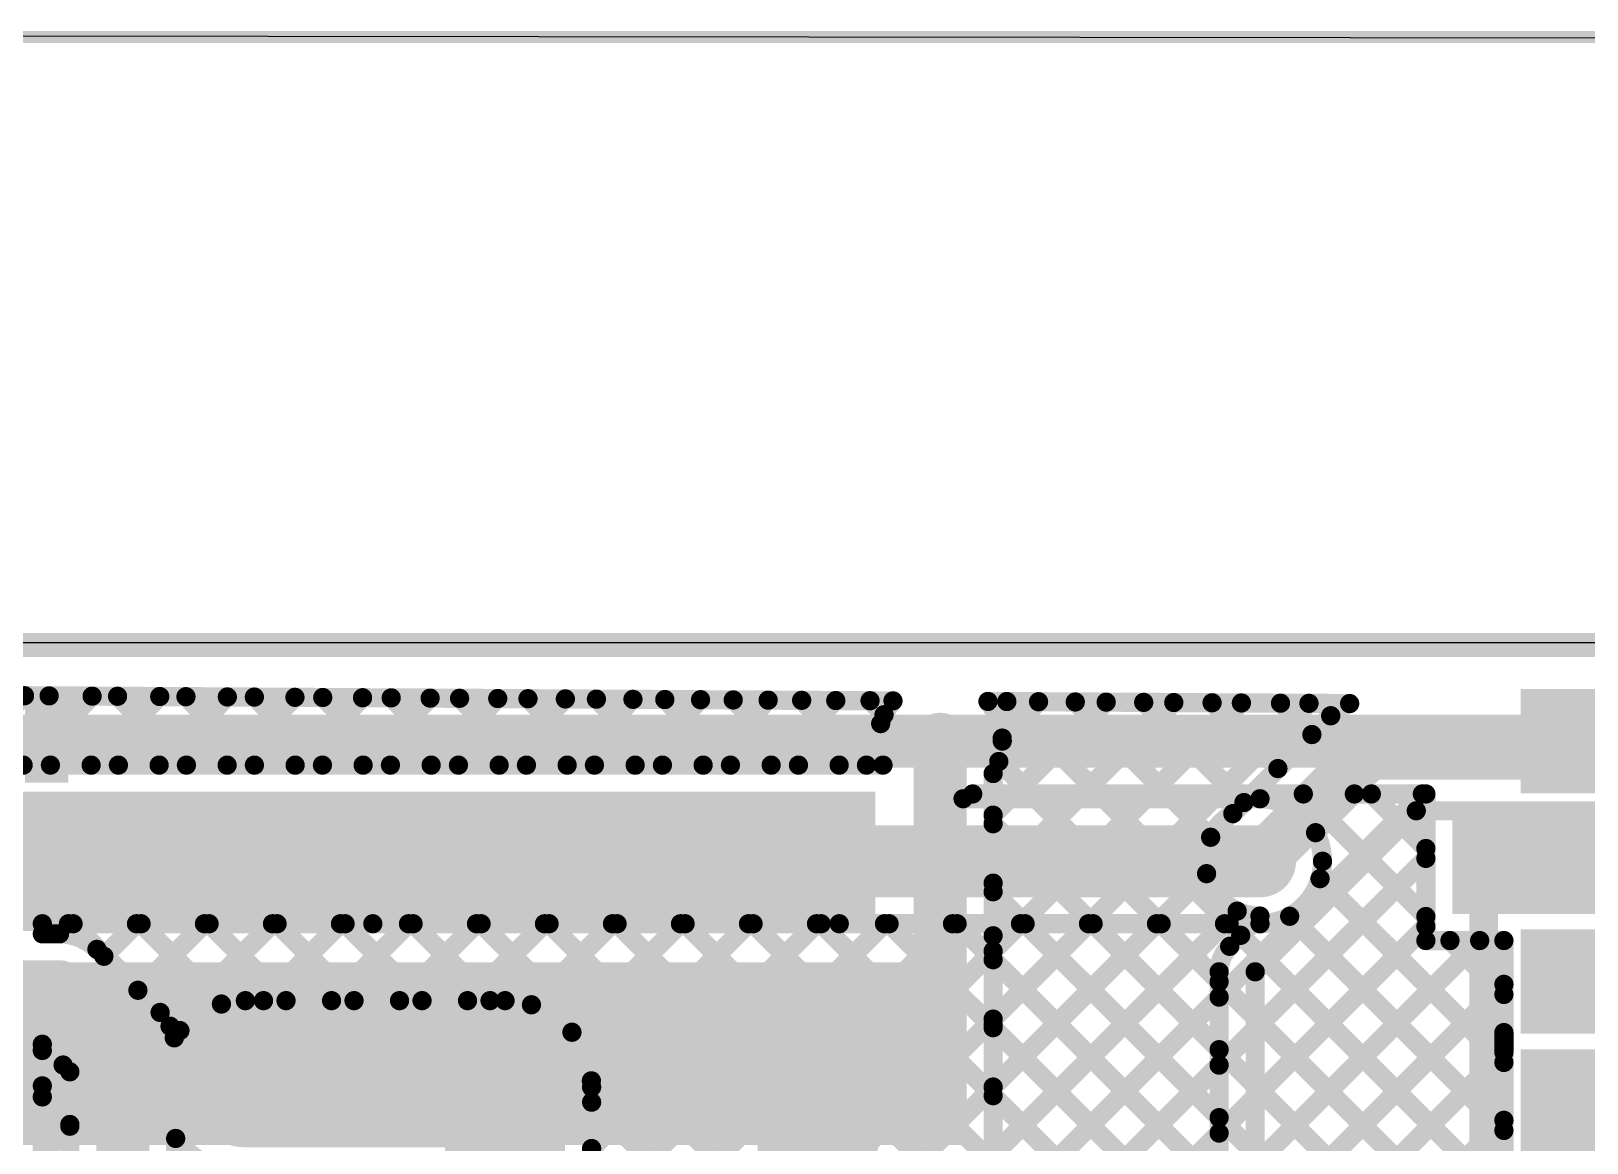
# Model space of a CAD drawing. Header units: millimetres. Extents: x -0.57 to 2.98, y -0.65 to 2.86.
# Drawn here: x 0.895 to 1.542, y 2.396 to 2.858 of the extents above; entities that cross this region are included whole.
import ezdxf

# ---------------------------------------------------------------- set-up
doc = ezdxf.new("R2010")
doc.units = ezdxf.units.MM
doc.header["$MEASUREMENT"] = 0
for name, color, linetype in [('BottomLayer', 5, 'Continuous'), ('BottomPaste', 16, 'Continuous'), ('BottomSolder', 6, 'Continuous'), ('Mechanical2', 216, 'Continuous'), ('MultiLayer', 9, 'Continuous'), ('TopLayer', 1, 'Continuous'), ('TopOverlay', 2, 'Continuous'), ('TopPaste', 8, 'Continuous'), ('TopSolder', 216, 'Continuous'), ('ViaHoleLayer', 16, 'Continuous')]:
    doc.layers.add(name, color=color, linetype=linetype)

# ---------------------------------------------------------------- blocks, each defined once
blk = doc.blocks.new('CAP_0603_B_268')
at = {"layer": 'BottomLayer'}
for points in [[(-0.045, -0.0175), (-0.045, 0.0175), (-0.015, 0.0175), (-0.015, -0.0175)], [(0.015, -0.0175), (0.015, 0.0175), (0.045, 0.0175), (0.045, -0.0175)]]:
    blk.add_hatch(color=5, dxfattribs=at).paths.add_polyline_path(points)
at = {"layer": 'BottomPaste'}
for points in [[(-0.045, -0.0175), (-0.045, 0.0175), (-0.015, 0.0175), (-0.015, -0.0175)], [(0.015, -0.0175), (0.015, 0.0175), (0.045, 0.0175), (0.045, -0.0175)]]:
    blk.add_hatch(color=16, dxfattribs=at).paths.add_polyline_path(points)
at = {"layer": 'BottomSolder'}
for points in [[(-0.04736, -0.01986), (-0.04736, 0.01986), (-0.01264, 0.01986), (-0.01264, -0.01986)], [(0.01264, -0.01986), (0.01264, 0.01986), (0.04736, 0.01986), (0.04736, -0.01986)]]:
    blk.add_hatch(color=6, dxfattribs=at).paths.add_polyline_path(points)
blk = doc.blocks.new('CAP_0603_B_269')
at = {"layer": 'BottomLayer'}
for points in [[(-0.045, -0.0175), (-0.045, 0.0175), (-0.015, 0.0175), (-0.015, -0.0175)], [(0.015, -0.0175), (0.015, 0.0175), (0.045, 0.0175), (0.045, -0.0175)]]:
    blk.add_hatch(color=5, dxfattribs=at).paths.add_polyline_path(points)
at = {"layer": 'BottomPaste'}
for points in [[(-0.045, -0.0175), (-0.045, 0.0175), (-0.015, 0.0175), (-0.015, -0.0175)], [(0.015, -0.0175), (0.015, 0.0175), (0.045, 0.0175), (0.045, -0.0175)]]:
    blk.add_hatch(color=16, dxfattribs=at).paths.add_polyline_path(points)
at = {"layer": 'BottomSolder'}
for points in [[(-0.04736, -0.01986), (-0.04736, 0.01986), (-0.01264, 0.01986), (-0.01264, -0.01986)], [(0.01264, -0.01986), (0.01264, 0.01986), (0.04736, 0.01986), (0.04736, -0.01986)]]:
    blk.add_hatch(color=6, dxfattribs=at).paths.add_polyline_path(points)
blk = doc.blocks.new('C___0603_B_270')
at = {"layer": 'BottomLayer'}
for points in [[(-0.045, -0.0175), (-0.045, 0.0175), (-0.015, 0.0175), (-0.015, -0.0175)], [(0.015, -0.0175), (0.015, 0.0175), (0.045, 0.0175), (0.045, -0.0175)]]:
    blk.add_hatch(color=5, dxfattribs=at).paths.add_polyline_path(points)
at = {"layer": 'BottomPaste'}
for points in [[(-0.045, -0.0175), (-0.045, 0.0175), (-0.015, 0.0175), (-0.015, -0.0175)], [(0.015, -0.0175), (0.015, 0.0175), (0.045, 0.0175), (0.045, -0.0175)]]:
    blk.add_hatch(color=16, dxfattribs=at).paths.add_polyline_path(points)
at = {"layer": 'BottomSolder'}
for points in [[(-0.04736, -0.01986), (-0.04736, 0.01986), (-0.01264, 0.01986), (-0.01264, -0.01986)], [(0.01264, -0.01986), (0.01264, 0.01986), (0.04736, 0.01986), (0.04736, -0.01986)]]:
    blk.add_hatch(color=6, dxfattribs=at).paths.add_polyline_path(points)
blk = doc.blocks.new('CAP_0603_B_271')
at = {"layer": 'BottomLayer'}
for points in [[(-0.045, -0.0175), (-0.045, 0.0175), (-0.015, 0.0175), (-0.015, -0.0175)], [(0.015, -0.0175), (0.015, 0.0175), (0.045, 0.0175), (0.045, -0.0175)]]:
    blk.add_hatch(color=5, dxfattribs=at).paths.add_polyline_path(points)
at = {"layer": 'BottomPaste'}
for points in [[(-0.045, -0.0175), (-0.045, 0.0175), (-0.015, 0.0175), (-0.015, -0.0175)], [(0.015, -0.0175), (0.015, 0.0175), (0.045, 0.0175), (0.045, -0.0175)]]:
    blk.add_hatch(color=16, dxfattribs=at).paths.add_polyline_path(points)
at = {"layer": 'BottomSolder'}
for points in [[(-0.04736, -0.01986), (-0.04736, 0.01986), (-0.01264, 0.01986), (-0.01264, -0.01986)], [(0.01264, -0.01986), (0.01264, 0.01986), (0.04736, 0.01986), (0.04736, -0.01986)]]:
    blk.add_hatch(color=6, dxfattribs=at).paths.add_polyline_path(points)
blk = doc.blocks.new('CAP_0402_B_272')
at = {"layer": 'BottomLayer'}
for points in [[(-0.0095, 0.0125), (-0.0095, -0.0125), (-0.0275, -0.0125), (-0.0275, 0.0125)], [(0.0275, 0.0125), (0.0275, -0.0125), (0.0095, -0.0125), (0.0095, 0.0125)]]:
    blk.add_hatch(color=5, dxfattribs=at).paths.add_polyline_path(points)
at = {"layer": 'BottomPaste'}
for points in [[(-0.0095, 0.0125), (-0.0095, -0.0125), (-0.0275, -0.0125), (-0.0275, 0.0125)], [(0.0275, 0.0125), (0.0275, -0.0125), (0.0095, -0.0125), (0.0095, 0.0125)]]:
    blk.add_hatch(color=16, dxfattribs=at).paths.add_polyline_path(points)
at = {"layer": 'BottomSolder'}
for points in [[(-0.00714, 0.01486), (-0.00714, -0.01486), (-0.02986, -0.01486), (-0.02986, 0.01486)], [(0.02986, 0.01486), (0.02986, -0.01486), (0.00714, -0.01486), (0.00714, 0.01486)]]:
    blk.add_hatch(color=6, dxfattribs=at).paths.add_polyline_path(points)
blk = doc.blocks.new('CAP_0603_B_273')
at = {"layer": 'BottomLayer'}
for points in [[(-0.045, -0.0175), (-0.045, 0.0175), (-0.015, 0.0175), (-0.015, -0.0175)], [(0.015, -0.0175), (0.015, 0.0175), (0.045, 0.0175), (0.045, -0.0175)]]:
    blk.add_hatch(color=5, dxfattribs=at).paths.add_polyline_path(points)
at = {"layer": 'BottomPaste'}
for points in [[(-0.045, -0.0175), (-0.045, 0.0175), (-0.015, 0.0175), (-0.015, -0.0175)], [(0.015, -0.0175), (0.015, 0.0175), (0.045, 0.0175), (0.045, -0.0175)]]:
    blk.add_hatch(color=16, dxfattribs=at).paths.add_polyline_path(points)
at = {"layer": 'BottomSolder'}
for points in [[(-0.04736, -0.01986), (-0.04736, 0.01986), (-0.01264, 0.01986), (-0.01264, -0.01986)], [(0.01264, -0.01986), (0.01264, 0.01986), (0.04736, 0.01986), (0.04736, -0.01986)]]:
    blk.add_hatch(color=6, dxfattribs=at).paths.add_polyline_path(points)
blk = doc.blocks.new('CAP_0402_B_274')
at = {"layer": 'BottomLayer'}
for points in [[(-0.0095, 0.0125), (-0.0095, -0.0125), (-0.0275, -0.0125), (-0.0275, 0.0125)], [(0.0275, 0.0125), (0.0275, -0.0125), (0.0095, -0.0125), (0.0095, 0.0125)]]:
    blk.add_hatch(color=5, dxfattribs=at).paths.add_polyline_path(points)
at = {"layer": 'BottomPaste'}
for points in [[(-0.0095, 0.0125), (-0.0095, -0.0125), (-0.0275, -0.0125), (-0.0275, 0.0125)], [(0.0275, 0.0125), (0.0275, -0.0125), (0.0095, -0.0125), (0.0095, 0.0125)]]:
    blk.add_hatch(color=16, dxfattribs=at).paths.add_polyline_path(points)
at = {"layer": 'BottomSolder'}
for points in [[(-0.00714, 0.01486), (-0.00714, -0.01486), (-0.02986, -0.01486), (-0.02986, 0.01486)], [(0.02986, 0.01486), (0.02986, -0.01486), (0.00714, -0.01486), (0.00714, 0.01486)]]:
    blk.add_hatch(color=6, dxfattribs=at).paths.add_polyline_path(points)
blk = doc.blocks.new('ESP32_WROVER_E_N8R8_292')
at = {"layer": 'TopLayer'}
for points in [[(0.31496, 0.46772), (0.37402, 0.46772), (0.37402, 0.43228), (0.31496, 0.43228)], [(0.31496, 0.41772), (0.37402, 0.41772), (0.37402, 0.38228), (0.31496, 0.38228)], [(0.31496, 0.36772), (0.37402, 0.36772), (0.37402, 0.33228), (0.31496, 0.33228)], [(0.31496, 0.31772), (0.37402, 0.31772), (0.37402, 0.28228), (0.31496, 0.28228)]]:
    blk.add_hatch(color=1, dxfattribs=at).paths.add_polyline_path(points)
at = {"layer": 'TopOverlay'}
blk.add_hatch(color=2, dxfattribs=at).paths.add_polyline_path([(-0.3112, 0.43263), (-0.2932, 0.43263), (-0.2932, 0.46963), (-0.3112, 0.46963)])
at = {"layer": 'TopPaste'}
for points in [[(0.31496, 0.46772), (0.37402, 0.46772), (0.37402, 0.43228), (0.31496, 0.43228)], [(0.31496, 0.41772), (0.37402, 0.41772), (0.37402, 0.38228), (0.31496, 0.38228)], [(0.31496, 0.36772), (0.37402, 0.36772), (0.37402, 0.33228), (0.31496, 0.33228)], [(0.31496, 0.31772), (0.37402, 0.31772), (0.37402, 0.28228), (0.31496, 0.28228)]]:
    blk.add_hatch(color=8, dxfattribs=at).paths.add_polyline_path(points)
at = {"layer": 'TopSolder'}
for points in [[(0.31096, 0.47172), (0.37802, 0.47172), (0.37802, 0.42828), (0.31096, 0.42828)], [(0.31096, 0.42172), (0.37802, 0.42172), (0.37802, 0.37828), (0.31096, 0.37828)], [(0.31096, 0.37172), (0.37802, 0.37172), (0.37802, 0.32828), (0.31096, 0.32828)], [(0.31096, 0.32172), (0.37802, 0.32172), (0.37802, 0.27828), (0.31096, 0.27828)]]:
    blk.add_hatch(color=216, dxfattribs=at).paths.add_polyline_path(points)
at = {"layer": 'TopOverlay', "const_width": 0.005}
blk.add_lwpolyline([(-0.35197, 0.74291), (0.35669, 0.74291)], dxfattribs=at)

msp = doc.modelspace()

# ---------------------------------------------------------------- hatches: boundary and pattern name
at = {"layer": 'BottomLayer'}
h = msp.add_hatch(color=5, dxfattribs=at)
edge = h.paths.add_edge_path()
edge.add_arc((1.273, 2.563), 0.01181, 0, 360)
for points in [[(0.804, 2.484), (1.246, 2.484), (1.246, 2.542), (0.804, 2.542)], [(0.827, 2.395), (1.284, 2.395), (1.284, 2.471), (0.827, 2.471)]]:
    msp.add_hatch(color=5, dxfattribs=at).paths.add_polyline_path(points)
h = msp.add_hatch(color=5, dxfattribs=at)
edge = h.paths.add_edge_path()
edge.add_arc((1.037, 2.513), 0.01181, 0, 360)
h = msp.add_hatch(color=5, dxfattribs=at)
edge = h.paths.add_edge_path()
edge.add_arc((1.231, 2.513), 0.01181, 0, 360)
h = msp.add_hatch(color=5, dxfattribs=at)
edge = h.paths.add_edge_path()
edge.add_arc((1.406, 2.513), 0.01181, 0, 360)
h = msp.add_hatch(color=5, dxfattribs=at)
edge = h.paths.add_edge_path()
edge.add_arc((1.499, 2.506), 0.01181, 0, 360)
h = msp.add_hatch(color=5, dxfattribs=at)
edge = h.paths.add_edge_path()
edge.add_arc((0.984, 2.419), 0.01181, 0, 360)
h = msp.add_hatch(color=5, dxfattribs=at)
edge = h.paths.add_edge_path()
edge.add_arc((1.092, 2.419), 0.01181, 0, 360)
at = {"layer": 'BottomSolder'}
h = msp.add_hatch(color=6, dxfattribs=at)
edge = h.paths.add_edge_path()
edge.add_arc((1.273, 2.563), 0.00791, 0, 360)
h = msp.add_hatch(color=6, dxfattribs=at)
edge = h.paths.add_edge_path()
edge.add_arc((1.037, 2.513), 0.00791, 0, 360)
h = msp.add_hatch(color=6, dxfattribs=at)
edge = h.paths.add_edge_path()
edge.add_arc((1.231, 2.513), 0.00791, 0, 360)
h = msp.add_hatch(color=6, dxfattribs=at)
edge = h.paths.add_edge_path()
edge.add_arc((1.406, 2.513), 0.00791, 0, 360)
h = msp.add_hatch(color=6, dxfattribs=at)
edge = h.paths.add_edge_path()
edge.add_arc((1.499, 2.506), 0.00791, 0, 360)
h = msp.add_hatch(color=6, dxfattribs=at)
edge = h.paths.add_edge_path()
edge.add_arc((0.984, 2.419), 0.00791, 0, 360)
h = msp.add_hatch(color=6, dxfattribs=at)
edge = h.paths.add_edge_path()
edge.add_arc((1.092, 2.419), 0.00791, 0, 360)
at = {"layer": 'TopLayer'}
h = msp.add_hatch(color=1, dxfattribs=at)
edge = h.paths.add_edge_path()
edge.add_arc((1.273, 2.563), 0.01181, 0, 360)
msp.add_hatch(color=1, dxfattribs=at).paths.add_polyline_path([(1.486, 2.491), (1.644, 2.491), (1.644, 2.537), (1.486, 2.537)])
h = msp.add_hatch(color=1, dxfattribs=at)
edge = h.paths.add_edge_path()
edge.add_arc((1.037, 2.513), 0.01181, 0, 360)
h = msp.add_hatch(color=1, dxfattribs=at)
edge = h.paths.add_edge_path()
edge.add_arc((1.231, 2.513), 0.01181, 0, 360)
h = msp.add_hatch(color=1, dxfattribs=at)
edge = h.paths.add_edge_path()
edge.add_arc((1.406, 2.513), 0.01181, 0, 360)
h = msp.add_hatch(color=1, dxfattribs=at)
edge = h.paths.add_edge_path()
edge.add_arc((1.499, 2.506), 0.01181, 0, 360)
h = msp.add_hatch(color=1, dxfattribs=at)
edge = h.paths.add_edge_path()
edge.add_arc((0.984, 2.419), 0.01181, 0, 360)
h = msp.add_hatch(color=1, dxfattribs=at)
edge = h.paths.add_edge_path()
edge.add_arc((1.092, 2.419), 0.01181, 0, 360)
at = {"layer": 'TopSolder'}
h = msp.add_hatch(color=216, dxfattribs=at)
edge = h.paths.add_edge_path()
edge.add_arc((1.273, 2.563), 0.00791, 0, 360)
h = msp.add_hatch(color=216, dxfattribs=at)
edge = h.paths.add_edge_path()
edge.add_arc((1.037, 2.513), 0.00791, 0, 360)
h = msp.add_hatch(color=216, dxfattribs=at)
edge = h.paths.add_edge_path()
edge.add_arc((1.231, 2.513), 0.00791, 0, 360)
h = msp.add_hatch(color=216, dxfattribs=at)
edge = h.paths.add_edge_path()
edge.add_arc((1.406, 2.513), 0.00791, 0, 360)
h = msp.add_hatch(color=216, dxfattribs=at)
edge = h.paths.add_edge_path()
edge.add_arc((1.499, 2.506), 0.00791, 0, 360)
h = msp.add_hatch(color=216, dxfattribs=at)
edge = h.paths.add_edge_path()
edge.add_arc((0.984, 2.419), 0.00791, 0, 360)
h = msp.add_hatch(color=216, dxfattribs=at)
edge = h.paths.add_edge_path()
edge.add_arc((1.092, 2.419), 0.00791, 0, 360)
at = {"layer": 'ViaHoleLayer'}
h = msp.add_hatch(color=16, dxfattribs=at)
edge = h.paths.add_edge_path()
edge.add_arc((1.273, 2.563), 0.00591, 0, 360)
h = msp.add_hatch(color=16, dxfattribs=at)
edge = h.paths.add_edge_path()
edge.add_arc((1.037, 2.513), 0.00591, 0, 360)
h = msp.add_hatch(color=16, dxfattribs=at)
edge = h.paths.add_edge_path()
edge.add_arc((1.231, 2.513), 0.00591, 0, 360)
h = msp.add_hatch(color=16, dxfattribs=at)
edge = h.paths.add_edge_path()
edge.add_arc((1.406, 2.513), 0.00591, 0, 360)
h = msp.add_hatch(color=16, dxfattribs=at)
edge = h.paths.add_edge_path()
edge.add_arc((1.499, 2.506), 0.00591, 0, 360)
h = msp.add_hatch(color=16, dxfattribs=at)
edge = h.paths.add_edge_path()
edge.add_arc((0.984, 2.419), 0.00591, 0, 360)
h = msp.add_hatch(color=16, dxfattribs=at)
edge = h.paths.add_edge_path()
edge.add_arc((1.092, 2.419), 0.00591, 0, 360)

# ---------------------------------------------------------------- linework, layer by layer
at = {"layer": 'BottomLayer'}
for points, const_width in [([(0.36632, 2.58499), (1.25335, 2.57973)], 0.008), ([(0.86327, 2.553), (0.89214, 2.58187)], 0.008), ([(0.87392, 2.58198), (0.9029, 2.553)], 0.008), ([(0.89155, 2.553), (0.92026, 2.5817)], 0.008), ([(0.90237, 2.58181), (0.93118, 2.553)], 0.008), ([(0.91984, 2.553), (0.94837, 2.58154)], 0.008), ([(0.93083, 2.58164), (0.95947, 2.553)], 0.008), ([(0.94812, 2.553), (0.97649, 2.58137)], 0.008), ([(0.95928, 2.58147), (0.98775, 2.553)], 0.008), ([(0.9764, 2.553), (1.00461, 2.58121)], 0.008), ([(0.98773, 2.58131), (1.01604, 2.553)], 0.008), ([(1.00469, 2.553), (1.03273, 2.58104)], 0.008), ([(1.01618, 2.58114), (1.04432, 2.553)], 0.008), ([(1.03297, 2.553), (1.06084, 2.58087)], 0.008), ([(1.04464, 2.58097), (1.07261, 2.553)], 0.008), ([(1.06126, 2.553), (1.08896, 2.58071)], 0.008), ([(1.07309, 2.5808), (1.10089, 2.553)], 0.008), ([(1.08954, 2.553), (1.11708, 2.58054)], 0.008), ([(1.10154, 2.58063), (1.12917, 2.553)], 0.008), ([(1.11783, 2.553), (1.1452, 2.58037)], 0.008), ([(1.13, 2.58046), (1.15746, 2.553)], 0.008), ([(1.14611, 2.553), (1.17332, 2.58021)], 0.008), ([(1.15845, 2.58029), (1.18574, 2.553)], 0.008), ([(1.17439, 2.553), (1.20143, 2.58004)], 0.008), ([(1.1869, 2.58012), (1.21403, 2.553)], 0.008), ([(1.20268, 2.553), (1.22955, 2.57987)], 0.008), ([(1.21536, 2.57996), (1.24231, 2.553)], 0.008), ([(1.24381, 2.57979), (1.24963, 2.57396)], 0.008), ([(1.29285, 2.5795), (1.44329, 2.57861)], 0.008), ([(1.295, 2.53218), (1.34202, 2.57921)], 0.008), ([(1.295, 2.5039), (1.37014, 2.57904)], 0.008), ([(1.295, 2.47562), (1.39826, 2.57887)], 0.008), ([(1.295, 2.44733), (1.42637, 2.57871)], 0.008), ([(1.29878, 2.56425), (1.3139, 2.57937)], 0.008), ([(1.30071, 2.57945), (1.39798, 2.48219)], 0.008), ([(1.32917, 2.57928), (1.38548, 2.52297)], 0.008), ([(1.35762, 2.57911), (1.39931, 2.53742)], 0.008), ([(1.38607, 2.57894), (1.41345, 2.55156)], 0.008), ([(1.41453, 2.57878), (1.42759, 2.56571)], 0.008), ([(1.39471, 2.53282), (1.4354, 2.57352)], 0.008), ([(1.23096, 2.553), (1.24823, 2.57027)], 0.008), ([(1.273, 2.445), (1.273, 2.563)], 0.022), ([(1.406, 2.513), (1.451, 2.558)], 0.022), ([(1.451, 2.558), (1.74, 2.558)], 0.022), ([(1.25119, 2.563), (1.273, 2.563)], 0.01), ([(1.273, 2.563), (1.29481, 2.563)], 0.01), ([(0.793, 2.553), (1.2492, 2.553)], 0.008), ([(1.29737, 2.55451), (1.389, 2.46288)], 0.008), ([(1.295, 2.482), (1.295, 2.5495)], 0.008), ([(1.404, 2.467), (1.471, 2.534)], 0.008), ([(1.471, 2.534), (1.631, 2.534)], 0.008), ([(1.295, 2.5286), (1.389, 2.4346)], 0.008), ([(1.295, 2.41905), (1.38378, 2.50783)], 0.008), ([(1.499, 2.328), (1.499, 2.506)], 0.012), ([(1.295, 2.50031), (1.389, 2.40631)], 0.008), ([(1.295, 2.39076), (1.3965, 2.49226)], 0.008), ([(1.3934, 2.47761), (1.40598, 2.49019)], 0.008), ([(1.295, 2.445), (1.295, 2.482)], 0.008), ([(1.295, 2.384), (1.295, 2.482)], 0.008), ([(1.295, 2.47203), (1.389, 2.37803)], 0.008), ([(1.389, 2.114), (1.389, 2.467)], 0.008), ([(1.404, 2.114), (1.404, 2.467)], 0.008), ([(1.25726, 2.32474), (1.389, 2.45648)], 0.008), ([(1.22, 2.426), (1.222, 2.424)], 0.05), ([(1.222, 2.332), (1.222, 2.424)], 0.05), ([(1.295, 2.44374), (1.389, 2.34974)], 0.008), ([(1.14646, 2.18565), (1.389, 2.42819)], 0.008), ([(1.295, 2.41546), (1.389, 2.32146)], 0.008), ([(1.1606, 2.17151), (1.389, 2.39991)], 0.008)]:
    msp.add_lwpolyline(points, dxfattribs=dict(at, const_width=const_width))
for points, const_width in [([(0.89014, 2.58187, 1), (0.89414, 2.58187, 1)], 0.004), ([(0.90037, 2.58181, 1), (0.90437, 2.58181, 1)], 0.004), ([(0.91826, 2.5817, 1), (0.92226, 2.5817, 1)], 0.004), ([(0.92883, 2.58164, 1), (0.93283, 2.58164, 1)], 0.004), ([(0.94637, 2.58154, 1), (0.95037, 2.58154, 1)], 0.004), ([(0.95728, 2.58147, 1), (0.96128, 2.58147, 1)], 0.004), ([(0.97449, 2.58137, 1), (0.97849, 2.58137, 1)], 0.004), ([(0.98573, 2.58131, 1), (0.98973, 2.58131, 1)], 0.004), ([(1.00261, 2.58121, 1), (1.00661, 2.58121, 1)], 0.004), ([(1.01418, 2.58114, 1), (1.01818, 2.58114, 1)], 0.004), ([(1.03073, 2.58104, 1), (1.03473, 2.58104, 1)], 0.004), ([(1.04264, 2.58097, 1), (1.04664, 2.58097, 1)], 0.004), ([(1.05884, 2.58087, 1), (1.06284, 2.58087, 1)], 0.004), ([(1.07109, 2.5808, 1), (1.07509, 2.5808, 1)], 0.004), ([(1.08696, 2.58071, 1), (1.09096, 2.58071, 1)], 0.004), ([(1.09954, 2.58063, 1), (1.10354, 2.58063, 1)], 0.004), ([(1.11508, 2.58054, 1), (1.11908, 2.58054, 1)], 0.004), ([(1.128, 2.58046, 1), (1.132, 2.58046, 1)], 0.004), ([(1.1432, 2.58037, 1), (1.1472, 2.58037, 1)], 0.004), ([(1.15645, 2.58029, 1), (1.16045, 2.58029, 1)], 0.004), ([(1.17132, 2.58021, 1), (1.17532, 2.58021, 1)], 0.004), ([(1.1849, 2.58012, 1), (1.1889, 2.58012, 1)], 0.004), ([(1.19943, 2.58004, 1), (1.20343, 2.58004, 1)], 0.004), ([(1.21336, 2.57996, 1), (1.21736, 2.57996, 1)], 0.004), ([(1.22755, 2.57987, 1), (1.23155, 2.57987, 1)], 0.004), ([(1.24181, 2.57979, 1), (1.24581, 2.57979, 1)], 0.004), ([(1.25135, 2.57973, 1), (1.25535, 2.57973, 1)], 0.004), ([(1.25135, 2.57973, 1), (1.25535, 2.57973, 1)], 0.004), ([(1.29085, 2.5795, 1), (1.29485, 2.5795, 1)], 0.004), ([(1.29085, 2.5795, 1), (1.29485, 2.5795, 1)], 0.004), ([(1.29871, 2.57945, 1), (1.30271, 2.57945, 1)], 0.004), ([(1.3119, 2.57937, 1), (1.3159, 2.57937, 1)], 0.004), ([(1.32717, 2.57928, 1), (1.33117, 2.57928, 1)], 0.004), ([(1.34002, 2.57921, 1), (1.34402, 2.57921, 1)], 0.004), ([(1.35562, 2.57911, 1), (1.35962, 2.57911, 1)], 0.004), ([(1.36814, 2.57904, 1), (1.37214, 2.57904, 1)], 0.004), ([(1.38407, 2.57894, 1), (1.38807, 2.57894, 1)], 0.004), ([(1.39626, 2.57887, 1), (1.40026, 2.57887, 1)], 0.004), ([(1.41253, 2.57878, 1), (1.41653, 2.57878, 1)], 0.004), ([(1.42437, 2.57871, 1), (1.42837, 2.57871, 1)], 0.004), ([(1.44129, 2.57861, 1), (1.44529, 2.57861, 1)], 0.004), ([(1.44129, 2.57861, 1), (1.44529, 2.57861, 1)], 0.004), ([(1.44129, 2.57861, 1), (1.44529, 2.57861, 1)], 0.004), ([(1.24763, 2.57396, 1), (1.25163, 2.57396, 1)], 0.004), ([(1.4334, 2.57352, 1), (1.4374, 2.57352, 1)], 0.004), ([(1.4334, 2.57352, 1), (1.4374, 2.57352, 1)], 0.004), ([(1.43344, 2.57356, 1), (1.43744, 2.57356, 1)], 0.004), ([(1.24623, 2.57027, 1), (1.25023, 2.57027, 1)], 0.004), ([(1.2675, 2.563, 1), (1.2785, 2.563, 1)], 0.011), ([(1.42559, 2.56571, 1), (1.42959, 2.56571, 1)], 0.004), ([(1.4455, 2.558, 1), (1.4565, 2.558, 1)], 0.011), ([(1.4455, 2.558, 1), (1.4565, 2.558, 1)], 0.011), ([(1.24869, 2.563, 1), (1.25369, 2.563, 1)], 0.005), ([(1.2705, 2.563, 1), (1.2755, 2.563, 1)], 0.005), ([(1.2705, 2.563, 1), (1.2755, 2.563, 1)], 0.005), ([(1.29231, 2.563, 1), (1.29731, 2.563, 1)], 0.005), ([(1.29678, 2.56425, 1), (1.30078, 2.56425, 1)], 0.004), ([(1.29681, 2.563, 1), (1.30081, 2.563, 1)], 0.004), ([(1.29681, 2.563, 1), (1.30081, 2.563, 1)], 0.004), ([(0.88955, 2.553, 1), (0.89355, 2.553, 1)], 0.004), ([(0.9009, 2.553, 1), (0.9049, 2.553, 1)], 0.004), ([(0.91784, 2.553, 1), (0.92184, 2.553, 1)], 0.004), ([(0.92918, 2.553, 1), (0.93318, 2.553, 1)], 0.004), ([(0.94612, 2.553, 1), (0.95012, 2.553, 1)], 0.004), ([(0.95747, 2.553, 1), (0.96147, 2.553, 1)], 0.004), ([(0.9744, 2.553, 1), (0.9784, 2.553, 1)], 0.004), ([(0.98575, 2.553, 1), (0.98975, 2.553, 1)], 0.004), ([(1.00269, 2.553, 1), (1.00669, 2.553, 1)], 0.004), ([(1.01404, 2.553, 1), (1.01804, 2.553, 1)], 0.004), ([(1.03097, 2.553, 1), (1.03497, 2.553, 1)], 0.004), ([(1.04232, 2.553, 1), (1.04632, 2.553, 1)], 0.004), ([(1.05926, 2.553, 1), (1.06326, 2.553, 1)], 0.004), ([(1.07061, 2.553, 1), (1.07461, 2.553, 1)], 0.004), ([(1.08754, 2.553, 1), (1.09154, 2.553, 1)], 0.004), ([(1.09889, 2.553, 1), (1.10289, 2.553, 1)], 0.004), ([(1.11583, 2.553, 1), (1.11983, 2.553, 1)], 0.004), ([(1.12717, 2.553, 1), (1.13117, 2.553, 1)], 0.004), ([(1.14411, 2.553, 1), (1.14811, 2.553, 1)], 0.004), ([(1.15546, 2.553, 1), (1.15946, 2.553, 1)], 0.004), ([(1.17239, 2.553, 1), (1.17639, 2.553, 1)], 0.004), ([(1.18374, 2.553, 1), (1.18774, 2.553, 1)], 0.004), ([(1.20068, 2.553, 1), (1.20468, 2.553, 1)], 0.004), ([(1.21203, 2.553, 1), (1.21603, 2.553, 1)], 0.004), ([(1.22896, 2.553, 1), (1.23296, 2.553, 1)], 0.004), ([(1.24031, 2.553, 1), (1.24431, 2.553, 1)], 0.004), ([(1.2472, 2.553, 1), (1.2512, 2.553, 1)], 0.004), ([(1.2472, 2.553, 1), (1.2512, 2.553, 1)], 0.004), ([(1.29537, 2.55451, 1), (1.29937, 2.55451, 1)], 0.004), ([(1.293, 2.5495, 1), (1.297, 2.5495, 1)], 0.004), ([(1.293, 2.5495, 1), (1.297, 2.5495, 1)], 0.004), ([(1.41145, 2.55156, 1), (1.41545, 2.55156, 1)], 0.004), ([(1.39271, 2.53282, 1), (1.39671, 2.53282, 1)], 0.004), ([(1.39271, 2.53282, 1), (1.39671, 2.53282, 1)], 0.004), ([(1.39731, 2.53742, 1), (1.40131, 2.53742, 1)], 0.004), ([(1.469, 2.534, 1), (1.473, 2.534, 1)], 0.004), ([(1.469, 2.534, 1), (1.473, 2.534, 1)], 0.004), ([(1.293, 2.53218, 1), (1.297, 2.53218, 1)], 0.004), ([(1.293, 2.5286, 1), (1.297, 2.5286, 1)], 0.004), ([(1.38348, 2.52297, 1), (1.38748, 2.52297, 1)], 0.004), ([(1.4005, 2.513, 1), (1.4115, 2.513, 1)], 0.011), ([(1.38178, 2.50783, 1), (1.38578, 2.50783, 1)], 0.004), ([(1.496, 2.506, 1), (1.502, 2.506, 1)], 0.006), ([(1.293, 2.5039, 1), (1.297, 2.5039, 1)], 0.004), ([(1.293, 2.50031, 1), (1.297, 2.50031, 1)], 0.004), ([(1.3945, 2.49226, 1), (1.3985, 2.49226, 1)], 0.004), ([(1.40398, 2.49019, 1), (1.40798, 2.49019, 1)], 0.004), ([(1.40398, 2.49019, 1), (1.40798, 2.49019, 1)], 0.004), ([(1.293, 2.482, 1), (1.297, 2.482, 1)], 0.004), ([(1.293, 2.482, 1), (1.297, 2.482, 1)], 0.004), ([(1.293, 2.482, 1), (1.297, 2.482, 1)], 0.004), ([(1.39598, 2.48219, 1), (1.39998, 2.48219, 1)], 0.004), ([(1.293, 2.47562, 1), (1.297, 2.47562, 1)], 0.004), ([(1.39139, 2.47761, 1), (1.39539, 2.47761, 1)], 0.004), ([(1.39139, 2.4776, 1), (1.39539, 2.4776, 1)], 0.004), ([(1.3914, 2.47761, 1), (1.3954, 2.47761, 1)], 0.004), ([(1.293, 2.47203, 1), (1.297, 2.47203, 1)], 0.004), ([(1.387, 2.467, 1), (1.391, 2.467, 1)], 0.004), ([(1.387, 2.467, 1), (1.391, 2.467, 1)], 0.004), ([(1.387, 2.467, 1), (1.391, 2.467, 1)], 0.004), ([(1.387, 2.46288, 1), (1.391, 2.46288, 1)], 0.004), ([(1.402, 2.467, 1), (1.406, 2.467, 1)], 0.004), ([(1.402, 2.467, 1), (1.406, 2.467, 1)], 0.004), ([(1.387, 2.45648, 1), (1.391, 2.45648, 1)], 0.004), ([(1.2675, 2.445, 1), (1.2785, 2.445, 1)], 0.011), ([(1.2075, 2.426, 1), (1.2325, 2.426, 1)], 0.025), ([(1.2095, 2.424, 1), (1.2345, 2.424, 1)], 0.025), ([(1.2095, 2.424, 1), (1.2345, 2.424, 1)], 0.025), ([(1.293, 2.44733, 1), (1.297, 2.44733, 1)], 0.004), ([(1.293, 2.445, 1), (1.297, 2.445, 1)], 0.004), ([(1.293, 2.44374, 1), (1.297, 2.44374, 1)], 0.004), ([(1.387, 2.4346, 1), (1.391, 2.4346, 1)], 0.004), ([(1.387, 2.42819, 1), (1.391, 2.42819, 1)], 0.004), ([(1.293, 2.41905, 1), (1.297, 2.41905, 1)], 0.004), ([(1.293, 2.41546, 1), (1.297, 2.41546, 1)], 0.004), ([(1.387, 2.40631, 1), (1.391, 2.40631, 1)], 0.004), ([(1.387, 2.39991, 1), (1.391, 2.39991, 1)], 0.004)]:
    msp.add_lwpolyline(points, format="xyb", close=True, dxfattribs=dict(at, const_width=const_width))
at = {"layer": 'BottomLayer', "const_width": 0.008}
for points in [[(1.2492, 2.553, -0.282983), (1.25335, 2.57973)], [(1.29285, 2.5795, -0.175106), (1.29881, 2.563)], [(1.4354, 2.57352, -0.107912), (1.44329, 2.57861)], [(1.43544, 2.57356, -0.107276), (1.44329, 2.57861)], [(1.29881, 2.563, -0.138458), (1.295, 2.5495)], [(1.40598, 2.49019, -0.769158), (1.39471, 2.53282)], [(1.389, 2.467, -0.198912), (1.39339, 2.47761)], [(1.389, 2.467, -0.198764), (1.39339, 2.4776)]]:
    msp.add_lwpolyline(points, format="xyb", dxfattribs=at)
at = {"layer": 'Mechanical2', "const_width": 0.01}
msp.add_lwpolyline([(1.75783, 2.80917, -6.230382), (0.64896, 2.81029)], format="xyb", dxfattribs=at)
msp.add_lwpolyline([(0.64915, 2.603), (1.57, 2.603)], dxfattribs=at)
at = {"layer": 'MultiLayer'}
for p, q in [((1.565, 2.85541), (0.846, 2.85642)), ((0.846, 2.604), (1.565, 2.604))]:
    msp.add_line(p, q, dxfattribs=at)
at = {"layer": 'TopLayer'}
for points, const_width in [([(0.859, 2.563), (1.273, 2.563)], 0.022), ([(1.273, 2.563), (1.54798, 2.563)], 0.022), ([(1.26707, 2.33455), (1.47352, 2.541)], 0.008), ([(1.2865, 2.541), (1.475, 2.541)], 0.008), ([(1.42402, 2.541), (1.475, 2.49002)], 0.008), ([(1.42912, 2.52489), (1.44524, 2.541)], 0.008), ([(1.4523, 2.541), (1.475, 2.5183)], 0.008), ([(1.475, 2.48), (1.475, 2.541)], 0.008), ([(1.2825, 2.539), (1.406, 2.539)], 0.008), ([(0.859, 2.513), (1.037, 2.513)], 0.03), ([(1.037, 2.513), (1.231, 2.513)], 0.03), ([(1.231, 2.513), (1.406, 2.513)], 0.03), ([(1.26707, 2.30626), (1.475, 2.51419)], 0.008), ([(1.40856, 2.512), (1.409, 2.512)], 0.022), ([(1.43097, 2.50576), (1.50745, 2.42928)], 0.008), ([(1.41834, 2.49011), (1.50745, 2.401)], 0.008), ([(0.89953, 2.487), (1.037, 2.487)], 0.008), ([(0.89953, 2.48279), (0.90671, 2.48279)], 0.008), ([(0.9062, 2.48279), (0.9104, 2.487)], 0.008), ([(0.91233, 2.487), (0.95678, 2.44256)], 0.008), ([(0.92515, 2.47346), (0.93869, 2.487)], 0.008), ([(0.93929, 2.45932), (0.96697, 2.487)], 0.008), ([(0.94062, 2.487), (0.97403, 2.45359)], 0.008), ([(0.95265, 2.44439), (0.99526, 2.487)], 0.008), ([(0.9689, 2.487), (1.0009, 2.455)], 0.008), ([(0.99154, 2.455), (1.02354, 2.487)], 0.008), ([(0.99718, 2.487), (1.02918, 2.455)], 0.008), ([(1.01983, 2.455), (1.05183, 2.487)], 0.008), ([(1.02547, 2.487), (1.05747, 2.455)], 0.008), ([(1.037, 2.487), (1.231, 2.487)], 0.008), ([(1.04811, 2.455), (1.08011, 2.487)], 0.008), ([(1.05375, 2.487), (1.08575, 2.455)], 0.008), ([(1.07639, 2.455), (1.10839, 2.487)], 0.008), ([(1.08204, 2.487), (1.1883, 2.38074)], 0.008), ([(1.10297, 2.45329), (1.13668, 2.487)], 0.008), ([(1.11032, 2.487), (1.21658, 2.38074)], 0.008), ([(1.11982, 2.44185), (1.16496, 2.487)], 0.008), ([(1.1279, 2.42165), (1.19325, 2.487)], 0.008), ([(1.128, 2.39347), (1.22153, 2.487)], 0.008), ([(1.13861, 2.487), (1.24487, 2.38074)], 0.008), ([(1.14356, 2.38074), (1.24982, 2.487)], 0.008), ([(1.16689, 2.487), (1.471, 2.18289)], 0.008), ([(1.17184, 2.38074), (1.2781, 2.487)], 0.008), ([(1.19517, 2.487), (1.471, 2.21117)], 0.008), ([(1.20012, 2.38074), (1.30638, 2.487)], 0.008), ([(1.22346, 2.487), (1.471, 2.23946)], 0.008), ([(1.22841, 2.38074), (1.33467, 2.487)], 0.008), ([(1.231, 2.487), (1.406, 2.487)], 0.008), ([(1.25174, 2.487), (1.49074, 2.248)], 0.008), ([(1.25669, 2.38074), (1.36295, 2.487)], 0.008), ([(1.26707, 2.36283), (1.39124, 2.487)], 0.008), ([(1.26707, 2.27798), (1.475, 2.48591)], 0.008), ([(1.28003, 2.487), (1.50745, 2.25958)], 0.008), ([(1.30831, 2.487), (1.507, 2.28831)], 0.008), ([(1.3366, 2.487), (1.507, 2.3166)], 0.008), ([(1.36488, 2.487), (1.507, 2.34488)], 0.008), ([(1.39316, 2.487), (1.50745, 2.37272)], 0.008), ([(0.9223, 2.47631), (0.94852, 2.4501)], 0.008), ([(1.26707, 2.2497), (1.49737, 2.48)], 0.008), ([(1.475, 2.48), (1.50745, 2.48)], 0.008), ([(1.48502, 2.48), (1.50745, 2.45757)], 0.008), ([(1.50745, 2.44172), (1.50745, 2.48)], 0.008), ([(1.54798, 2.463), (1.54823, 2.46275)], 0.022), ([(1.54823, 2.46275), (1.60537, 2.46275)], 0.022), ([(0.86121, 2.46079), (0.90671, 2.46079)], 0.022), ([(0.90671, 2.46079), (0.933, 2.4345)], 0.022), ([(1.26707, 2.22141), (1.50745, 2.46179)], 0.008), ([(0.984, 2.455), (1.092, 2.455)], 0.008), ([(0.89953, 2.43686), (0.911, 2.42539)], 0.008), ([(0.933, 2.368), (0.933, 2.4345)], 0.022), ([(0.984, 2.419), (1.092, 2.419)], 0.05), ([(1.092, 2.33096), (1.092, 2.419)], 0.05), ([(1.50745, 2.43428), (1.50745, 2.44172)], 0.008), ([(1.50745, 2.43428), (1.50745, 2.44172)], 0.008), ([(0.89953, 2.39172), (0.89953, 2.43428)], 0.008), ([(1.26707, 2.19313), (1.50745, 2.43351)], 0.008), ([(1.50745, 2.39172), (1.50745, 2.43428)], 0.008), ([(0.89953, 2.41955), (0.90818, 2.42821)], 0.008), ([(0.911, 2.37403), (0.911, 2.42539)], 0.008), ([(1.128, 2.38074), (1.128, 2.419)], 0.008), ([(0.89953, 2.41495), (0.911, 2.40348)], 0.008), ([(1.128, 2.41275), (1.16001, 2.38074)], 0.008), ([(1.26707, 2.16484), (1.50745, 2.40522)], 0.008), ([(0.89953, 2.39127), (0.911, 2.40274)], 0.008), ([(0.955, 2.37403), (0.955, 2.39767)], 0.008)]:
    msp.add_lwpolyline(points, dxfattribs=dict(at, const_width=const_width))
for points, const_width in [([(1.2675, 2.563, 1), (1.2785, 2.563, 1)], 0.011), ([(1.2675, 2.563, 1), (1.2785, 2.563, 1)], 0.011), ([(1.54248, 2.563, 1), (1.55348, 2.563, 1)], 0.011), ([(1.2845, 2.541, 1), (1.2885, 2.541, 1)], 0.004), ([(1.42202, 2.541, 1), (1.42602, 2.541, 1)], 0.004), ([(1.44324, 2.541, 1), (1.44724, 2.541, 1)], 0.004), ([(1.4503, 2.541, 1), (1.4543, 2.541, 1)], 0.004), ([(1.47152, 2.541, 1), (1.47552, 2.541, 1)], 0.004), ([(1.473, 2.541, 1), (1.477, 2.541, 1)], 0.004), ([(1.473, 2.541, 1), (1.477, 2.541, 1)], 0.004), ([(1.2805, 2.539, 1), (1.2845, 2.539, 1)], 0.004), ([(1.404, 2.539, 1), (1.408, 2.539, 1)], 0.004), ([(1.404, 2.539, 1), (1.408, 2.539, 1)], 0.004), ([(1.0295, 2.513, 1), (1.0445, 2.513, 1)], 0.015), ([(1.0295, 2.513, 1), (1.0445, 2.513, 1)], 0.015), ([(1.2235, 2.513, 1), (1.2385, 2.513, 1)], 0.015), ([(1.2235, 2.513, 1), (1.2385, 2.513, 1)], 0.015), ([(1.3985, 2.513, 1), (1.4135, 2.513, 1)], 0.015), ([(1.42712, 2.52489, 1), (1.43112, 2.52489, 1)], 0.004), ([(1.40306, 2.512, 1), (1.41406, 2.512, 1)], 0.011), ([(1.4035, 2.512, 1), (1.4145, 2.512, 1)], 0.011), ([(1.473, 2.5183, 1), (1.477, 2.5183, 1)], 0.004), ([(1.473, 2.51419, 1), (1.477, 2.51419, 1)], 0.004), ([(1.43, 2.513, 1), (1.434, 2.513, 1)], 0.004), ([(1.43, 2.513, 1), (1.434, 2.513, 1)], 0.004), ([(1.42897, 2.50576, 1), (1.43297, 2.50576, 1)], 0.004), ([(1.41634, 2.49011, 1), (1.42034, 2.49011, 1)], 0.004), ([(1.473, 2.49002, 1), (1.477, 2.49002, 1)], 0.004), ([(0.89753, 2.487, 1), (0.90153, 2.487, 1)], 0.004), ([(0.89753, 2.48279, 1), (0.90153, 2.48279, 1)], 0.004), ([(0.9042, 2.48279, 1), (0.9082, 2.48279, 1)], 0.004), ([(0.90471, 2.48279, 1), (0.90871, 2.48279, 1)], 0.004), ([(0.90471, 2.48279, 1), (0.90871, 2.48279, 1)], 0.004), ([(0.90471, 2.48279, 1), (0.90871, 2.48279, 1)], 0.004), ([(0.9084, 2.487, 1), (0.9124, 2.487, 1)], 0.004), ([(0.91033, 2.487, 1), (0.91433, 2.487, 1)], 0.004), ([(0.93669, 2.487, 1), (0.94069, 2.487, 1)], 0.004), ([(0.93862, 2.487, 1), (0.94262, 2.487, 1)], 0.004), ([(0.96497, 2.487, 1), (0.96897, 2.487, 1)], 0.004), ([(0.9669, 2.487, 1), (0.9709, 2.487, 1)], 0.004), ([(0.99326, 2.487, 1), (0.99726, 2.487, 1)], 0.004), ([(0.99518, 2.487, 1), (0.99918, 2.487, 1)], 0.004), ([(1.02154, 2.487, 1), (1.02554, 2.487, 1)], 0.004), ([(1.02347, 2.487, 1), (1.02747, 2.487, 1)], 0.004), ([(1.035, 2.487, 1), (1.039, 2.487, 1)], 0.004), ([(1.035, 2.487, 1), (1.039, 2.487, 1)], 0.004), ([(1.04983, 2.487, 1), (1.05383, 2.487, 1)], 0.004), ([(1.05175, 2.487, 1), (1.05575, 2.487, 1)], 0.004), ([(1.07811, 2.487, 1), (1.08211, 2.487, 1)], 0.004), ([(1.08004, 2.487, 1), (1.08404, 2.487, 1)], 0.004), ([(1.10639, 2.487, 1), (1.11039, 2.487, 1)], 0.004), ([(1.10832, 2.487, 1), (1.11232, 2.487, 1)], 0.004), ([(1.13468, 2.487, 1), (1.13868, 2.487, 1)], 0.004), ([(1.13661, 2.487, 1), (1.14061, 2.487, 1)], 0.004), ([(1.16296, 2.487, 1), (1.16696, 2.487, 1)], 0.004), ([(1.16489, 2.487, 1), (1.16889, 2.487, 1)], 0.004), ([(1.19125, 2.487, 1), (1.19525, 2.487, 1)], 0.004), ([(1.19317, 2.487, 1), (1.19717, 2.487, 1)], 0.004), ([(1.21953, 2.487, 1), (1.22353, 2.487, 1)], 0.004), ([(1.22146, 2.487, 1), (1.22546, 2.487, 1)], 0.004), ([(1.229, 2.487, 1), (1.233, 2.487, 1)], 0.004), ([(1.229, 2.487, 1), (1.233, 2.487, 1)], 0.004), ([(1.24782, 2.487, 1), (1.25182, 2.487, 1)], 0.004), ([(1.24974, 2.487, 1), (1.25374, 2.487, 1)], 0.004), ([(1.2761, 2.487, 1), (1.2801, 2.487, 1)], 0.004), ([(1.27803, 2.487, 1), (1.28203, 2.487, 1)], 0.004), ([(1.30438, 2.487, 1), (1.30838, 2.487, 1)], 0.004), ([(1.30631, 2.487, 1), (1.31031, 2.487, 1)], 0.004), ([(1.33267, 2.487, 1), (1.33667, 2.487, 1)], 0.004), ([(1.3346, 2.487, 1), (1.3386, 2.487, 1)], 0.004), ([(1.36095, 2.487, 1), (1.36495, 2.487, 1)], 0.004), ([(1.36288, 2.487, 1), (1.36688, 2.487, 1)], 0.004), ([(1.38924, 2.487, 1), (1.39324, 2.487, 1)], 0.004), ([(1.39116, 2.487, 1), (1.39516, 2.487, 1)], 0.004), ([(1.404, 2.487, 1), (1.408, 2.487, 1)], 0.004), ([(1.404, 2.487, 1), (1.408, 2.487, 1)], 0.004), ([(1.473, 2.48591, 1), (1.477, 2.48591, 1)], 0.004), ([(0.92026, 2.47635, 1), (0.92426, 2.47635, 1)], 0.004), ([(0.9203, 2.47631, 1), (0.9243, 2.47631, 1)], 0.004), ([(0.9203, 2.47631, 1), (0.9243, 2.47631, 1)], 0.004), ([(1.473, 2.48, 1), (1.477, 2.48, 1)], 0.004), ([(1.473, 2.48, 1), (1.477, 2.48, 1)], 0.004), ([(1.48302, 2.48, 1), (1.48702, 2.48, 1)], 0.004), ([(1.49537, 2.48, 1), (1.49937, 2.48, 1)], 0.004), ([(1.50545, 2.48, 1), (1.50945, 2.48, 1)], 0.004), ([(1.50545, 2.48, 1), (1.50945, 2.48, 1)], 0.004), ([(0.92315, 2.47346, 1), (0.92715, 2.47346, 1)], 0.004), ([(1.54248, 2.463, 1), (1.55348, 2.463, 1)], 0.011), ([(1.54273, 2.46275, 1), (1.55373, 2.46275, 1)], 0.011), ([(1.54273, 2.46275, 1), (1.55373, 2.46275, 1)], 0.011), ([(0.90121, 2.46079, 1), (0.91221, 2.46079, 1)], 0.011), ([(0.90121, 2.46079, 1), (0.91221, 2.46079, 1)], 0.011), ([(1.50545, 2.46179, 1), (1.50945, 2.46179, 1)], 0.004), ([(0.93729, 2.45932, 1), (0.94129, 2.45932, 1)], 0.004), ([(0.982, 2.455, 1), (0.986, 2.455, 1)], 0.004), ([(0.982, 2.455, 1), (0.986, 2.455, 1)], 0.004), ([(0.98954, 2.455, 1), (0.99354, 2.455, 1)], 0.004), ([(0.9989, 2.455, 1), (1.0029, 2.455, 1)], 0.004), ([(1.01783, 2.455, 1), (1.02183, 2.455, 1)], 0.004), ([(1.02718, 2.455, 1), (1.03118, 2.455, 1)], 0.004), ([(1.04611, 2.455, 1), (1.05011, 2.455, 1)], 0.004), ([(1.05547, 2.455, 1), (1.05947, 2.455, 1)], 0.004), ([(1.07439, 2.455, 1), (1.07839, 2.455, 1)], 0.004), ([(1.08375, 2.455, 1), (1.08775, 2.455, 1)], 0.004), ([(1.09, 2.455, 1), (1.094, 2.455, 1)], 0.004), ([(1.09, 2.455, 1), (1.094, 2.455, 1)], 0.004), ([(1.09, 2.455, 1), (1.094, 2.455, 1)], 0.004), ([(1.50545, 2.45757, 1), (1.50945, 2.45757, 1)], 0.004), ([(0.94652, 2.4501, 1), (0.95052, 2.4501, 1)], 0.004), ([(0.94652, 2.4501, 1), (0.95052, 2.4501, 1)], 0.004), ([(0.94656, 2.45006, 1), (0.95056, 2.45006, 1)], 0.004), ([(0.97203, 2.45359, 1), (0.97603, 2.45359, 1)], 0.004), ([(1.10097, 2.45329, 1), (1.10497, 2.45329, 1)], 0.004), ([(0.95065, 2.44439, 1), (0.95465, 2.44439, 1)], 0.004), ([(0.95478, 2.44256, 1), (0.95878, 2.44256, 1)], 0.004), ([(0.89753, 2.43686, 1), (0.90153, 2.43686, 1)], 0.004), ([(0.9275, 2.4345, 1), (0.9385, 2.4345, 1)], 0.011), ([(0.9275, 2.4345, 1), (0.9385, 2.4345, 1)], 0.011), ([(0.95242, 2.43952, 1), (0.95642, 2.43952, 1)], 0.004), ([(0.95242, 2.43952, 1), (0.95642, 2.43952, 1)], 0.004), ([(0.95242, 2.43952, 1), (0.95642, 2.43952, 1)], 0.004), ([(0.9715, 2.419, 1), (0.9965, 2.419, 1)], 0.025), ([(1.0795, 2.419, 1), (1.1045, 2.419, 1)], 0.025), ([(1.0795, 2.419, 1), (1.1045, 2.419, 1)], 0.025), ([(1.11782, 2.44185, 1), (1.12182, 2.44185, 1)], 0.004), ([(1.50545, 2.44172, 1), (1.50945, 2.44172, 1)], 0.004), ([(1.50545, 2.44172, 1), (1.50945, 2.44172, 1)], 0.004), ([(1.50545, 2.44172, 1), (1.50945, 2.44172, 1)], 0.004), ([(0.89753, 2.43428, 1), (0.90153, 2.43428, 1)], 0.004), ([(1.50545, 2.43428, 1), (1.50945, 2.43428, 1)], 0.004), ([(1.50545, 2.43428, 1), (1.50945, 2.43428, 1)], 0.004), ([(1.50545, 2.43428, 1), (1.50945, 2.43428, 1)], 0.004), ([(1.50545, 2.43351, 1), (1.50945, 2.43351, 1)], 0.004), ([(1.50545, 2.42928, 1), (1.50945, 2.42928, 1)], 0.004), ([(0.90618, 2.42821, 1), (0.91018, 2.42821, 1)], 0.004), ([(0.909, 2.42539, 1), (0.913, 2.42539, 1)], 0.004), ([(0.909, 2.42539, 1), (0.913, 2.42539, 1)], 0.004), ([(0.89753, 2.41955, 1), (0.90153, 2.41955, 1)], 0.004), ([(1.1259, 2.42165, 1), (1.1299, 2.42165, 1)], 0.004), ([(1.126, 2.419, 1), (1.13, 2.419, 1)], 0.004), ([(1.126, 2.419, 1), (1.13, 2.419, 1)], 0.004), ([(1.126, 2.419, 1), (1.13, 2.419, 1)], 0.004), ([(0.89753, 2.41495, 1), (0.90153, 2.41495, 1)], 0.004), ([(1.126, 2.41275, 1), (1.13, 2.41275, 1)], 0.004), ([(0.909, 2.40348, 1), (0.913, 2.40348, 1)], 0.004), ([(1.50545, 2.40522, 1), (1.50945, 2.40522, 1)], 0.004), ([(0.909, 2.40274, 1), (0.913, 2.40274, 1)], 0.004), ([(0.953, 2.39767, 1), (0.957, 2.39767, 1)], 0.004), ([(0.953, 2.39767, 1), (0.957, 2.39767, 1)], 0.004), ([(1.50545, 2.401, 1), (1.50945, 2.401, 1)], 0.004), ([(1.126, 2.39347, 1), (1.13, 2.39347, 1)], 0.004)]:
    msp.add_lwpolyline(points, format="xyb", close=True, dxfattribs=dict(at, const_width=const_width))
at = {"layer": 'TopLayer', "const_width": 0.008}
for points in [[(1.406, 2.539, -0.414214), (1.432, 2.513)], [(1.432, 2.513, -0.414214), (1.406, 2.487)], [(0.90671, 2.48279, -0.198912), (0.92226, 2.47635)], [(0.90671, 2.48279, -0.199566), (0.9223, 2.47631)], [(0.95442, 2.43952, -0.245865), (0.984, 2.455)], [(1.092, 2.455, -0.414214), (1.128, 2.419)], [(1.092, 2.455, -0.414214), (1.128, 2.419)], [(0.94852, 2.4501, -0.14035), (0.95442, 2.43952)], [(0.94856, 2.45006, -0.139709), (0.95442, 2.43952)], [(0.984, 2.383, -0.238528), (0.955, 2.39767)]]:
    msp.add_lwpolyline(points, format="xyb", dxfattribs=at)

# ---------------------------------------------------------------- block references
msp.add_blockref('ESP32_WROVER_E_N8R8_292', (1.20349, 2.113))
at = {"rotation": 270}
for name, p in [('C___0603_B_270', (0.902, 2.478)), ('CAP_0603_B_269', (0.956, 2.478)), ('CAP_0603_B_268', (1.01, 2.478)), ('CAP_0603_B_271', (1.064, 2.478)), ('CAP_0603_B_273', (1.118, 2.478)), ('CAP_0402_B_274', (1.164, 2.478)), ('CAP_0402_B_272', (1.203, 2.478))]:
    msp.add_blockref(name, p, dxfattribs=at)

doc.saveas('drawing.dxf')
